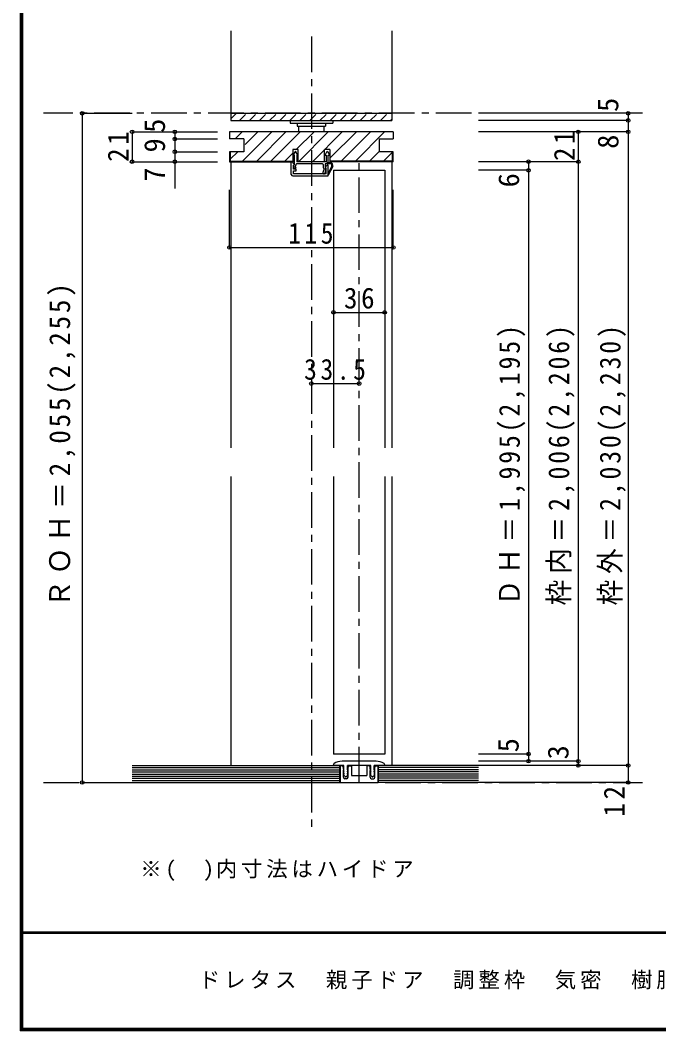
# Model space of a CAD drawing. Units: millimetres at full size, sheet at 1:5. Extents: x -973 to 977, y -718 to 696.
# Drawn here: x -973 to -525, y -701 to 9 of the extents above; entities that cross this region are included whole.
import ezdxf
from ezdxf.enums import TextEntityAlignment as Align

# ---------------------------------------------------------------- set-up
doc = ezdxf.new("R2010")
doc.units = ezdxf.units.MM
doc.header["$LTSCALE"] = 5
doc.header["$PDMODE"] = 32
doc.header["$PDSIZE"] = 2.5
doc.linetypes.add('CHAIN1', pattern=[8, 5, -1, 1, -1])
doc.linetypes.add('DASHED1', pattern=[1.8, 1.2, -0.6])
for name, color, linetype in [('0-0_補助線', 7, 'Continuous'), ('0-1_通り芯', 4, 'CHAIN1'), ('0-3_仕上げ', 7, 'Continuous'), ('0-4_枠', 3, 'Continuous'), ('0-6_扉', 6, 'Continuous'), ('0-7_金物', 7, 'Continuous'), ('0-8_戸当', 7, 'Continuous'), ('0-A_文字', 3, 'Continuous'), ('0-B_寸法', 7, 'Continuous'), ('0-C_ハッチ', 4, 'Continuous'), ('F-1_枠', 6, 'Continuous'), ('F-A_文字', 7, 'Continuous')]:
    doc.layers.add(name, color=color, linetype=linetype)
doc.styles.add('ＭＳ ゴシック', font='')
doc.styles.get('ＭＳ ゴシック').set_extended_font_data('MS Gothic')

msp = doc.modelspace()

# ---------------------------------------------------------------- linework, layer by layer
at = {"layer": '0-0_補助線', "color": 4}
for p, q in [((-894.783, -69.5), (-894.783, -90.5)), ((-864.783, -83.5), (-864.783, -109.271)), ((-826.372, -150.773), (-826.372, -110.324)), ((-711.372, -150.773), (-711.372, -110.324)), ((-826.372, -150.773), (-711.372, -150.773))]:
    msp.add_line(p, q, dxfattribs=at)
at = {"layer": '0-0_補助線'}
for p in [(-894.783, -69.5), (-864.783, -83.5), (-894.783, -90.5), (-864.783, -90.5), (-826.372, -150.773), (-711.372, -150.773)]:
    msp.add_point(p, dxfattribs=at)
at = {"layer": '0-1_通り芯'}
for p, q in [((-768.872, -2.5), (-768.872, -558.742)), ((-536.426, -56.5), (-957.002, -56.5)), ((-735.372, -526.5), (-735.372, -90.5)), ((-957.002, -526.5), (-536.426, -526.5))]:
    msp.add_line(p, q, dxfattribs=at)
at = {"layer": '0-3_仕上げ'}
for p, q in [((-825.372, 1.5), (-825.372, -61.5)), ((-712.372, 1.5), (-712.372, -61.5)), ((-825.372, -56.5), (-712.372, -56.5)), ((-825.372, -61.5), (-712.372, -61.5)), ((-894.783, -516), (-748.872, -516)), ((-894.783, -517.5), (-748.872, -517.5)), ((-651.426, -516), (-721.872, -516)), ((-651.426, -517.5), (-721.872, -517.5)), ((-894.783, -519), (-748.872, -519)), ((-894.783, -520.5), (-748.872, -520.5)), ((-894.783, -522), (-748.872, -522)), ((-894.783, -523.5), (-748.872, -523.5)), ((-894.783, -525), (-748.872, -525)), ((-651.426, -519), (-721.872, -519)), ((-651.426, -520.5), (-721.872, -520.5)), ((-651.426, -522), (-721.872, -522)), ((-651.426, -523.5), (-721.872, -523.5)), ((-651.426, -525), (-721.872, -525))]:
    msp.add_line(p, q, dxfattribs=at)
at = {"layer": '0-3_仕上げ', "color": 2}
for p, q in [((-894.783, -514.5), (-748.872, -514.5)), ((-748.872, -514.5), (-748.872, -526.5)), ((-894.783, -526.5), (-748.872, -526.5)), ((-651.426, -526.5), (-721.872, -526.5))]:
    msp.add_line(p, q, dxfattribs=at)
msp.add_lwpolyline([(-651.426, -514.5), (-721.872, -514.5), (-721.872, -526.5)], dxfattribs=at)
at = {"layer": '0-4_枠'}
for p, q in [((-826.372, -69.5), (-826.372, -74.5)), ((-711.372, -69.5), (-826.372, -69.5)), ((-711.372, -69.5), (-711.372, -74.5)), ((-816.372, -74.5), (-826.372, -74.5)), ((-816.372, -74.5), (-816.372, -83.5)), ((-721.371, -74.5), (-721.371, -83.5)), ((-721.371, -74.5), (-711.372, -74.5)), ((-816.372, -83.5), (-826.372, -83.5)), ((-826.372, -83.5), (-826.372, -90.5)), ((-755.851, -82), (-759.551, -82)), ((-759.551, -90.5), (-759.551, -82)), ((-755.851, -82), (-755.851, -90.5)), ((-711.372, -83.5), (-721.371, -83.5)), ((-711.872, -90), (-711.872, -83.5)), ((-711.372, -90.5), (-711.372, -83.5)), ((-826.372, -90.5), (-781.851, -90.5)), ((-759.551, -90.5), (-778.151, -90.5)), ((-711.872, -90), (-755.851, -90)), ((-711.372, -90.5), (-755.851, -90.5))]:
    msp.add_line(p, q, dxfattribs=at)
at = {"layer": '0-4_枠', "color": 4}
for p, q in [((-825.372, -90.5), (-825.372, -291.5)), ((-712.372, -90.5), (-712.372, -291.5)), ((-825.372, -311.5), (-825.372, -514.5)), ((-712.372, -311.5), (-712.372, -514.5))]:
    msp.add_line(p, q, dxfattribs=at)
at = {"layer": '0-4_枠'}
for points in [[(-825.872, -83.5), (-825.872, -90), (-781.851, -90)], [(-778.151, -90.5), (-778.151, -82), (-781.851, -82), (-781.851, -90.5)]]:
    msp.add_lwpolyline(points, dxfattribs=at)
at = {"layer": '0-6_扉'}
for p, q in [((-753.372, -96.5), (-753.372, -291.5)), ((-753.372, -96.5), (-717.372, -96.5)), ((-717.372, -96.5), (-717.372, -291.5)), ((-753.372, -311.5), (-753.372, -506.5)), ((-717.372, -311.5), (-717.372, -506.5)), ((-717.372, -506.5), (-753.372, -506.5))]:
    msp.add_line(p, q, dxfattribs=at)
at = {"layer": '0-7_金物'}
for p, q in [((-783.872, -61.5), (-753.872, -61.5)), ((-783.872, -61.5), (-783.872, -63.5)), ((-783.872, -63.5), (-753.872, -63.5)), ((-778.872, -63.5), (-778.872, -65.5)), ((-758.872, -63.5), (-758.872, -65.5)), ((-753.872, -61.5), (-753.872, -63.5)), ((-778.872, -65.5), (-758.872, -65.5)), ((-777.872, -65.5), (-777.872, -69.5)), ((-759.872, -69.5), (-759.872, -65.5)), ((-753.372, -514.5), (-753.372, -514.017)), ((-746.022, -514.5), (-753.372, -514.5)), ((-748.872, -526.5), (-748.872, -514.8)), ((-747.422, -514.8), (-748.872, -514.8)), ((-748.772, -514.8), (-748.772, -526.5)), ((-723.372, -511.5), (-747.372, -511.5)), ((-746.422, -517.05), (-746.422, -515.8)), ((-746.422, -517.05), (-746.214, -517.396)), ((-746.422, -518.05), (-746.214, -517.704)), ((-746.422, -522.8), (-746.422, -518.05)), ((-746.022, -517.5), (-746.229, -517.846)), ((-746.022, -517.5), (-746.022, -514.5)), ((-743.522, -517.5), (-743.522, -514.5)), ((-727.222, -514.5), (-743.522, -514.5)), ((-743.522, -517.5), (-743.314, -517.846)), ((-743.122, -517.05), (-743.329, -517.396)), ((-743.122, -518.05), (-743.329, -517.704)), ((-743.122, -517.05), (-743.122, -515.8)), ((-743.122, -522.8), (-743.122, -518.05)), ((-742.122, -514.8), (-740.772, -514.8)), ((-740.772, -514.8), (-740.772, -521.5)), ((-728.622, -514.8), (-729.972, -514.8)), ((-729.972, -514.8), (-729.972, -521.5)), ((-727.622, -517.05), (-727.622, -515.8)), ((-727.622, -517.05), (-727.414, -517.396)), ((-727.622, -518.05), (-727.414, -517.704)), ((-727.622, -522.8), (-727.622, -518.05)), ((-727.222, -517.5), (-727.429, -517.846)), ((-727.222, -517.5), (-727.222, -514.5)), ((-724.722, -517.5), (-724.722, -514.5)), ((-717.372, -514.5), (-724.722, -514.5)), ((-724.722, -517.5), (-724.514, -517.846)), ((-724.322, -517.05), (-724.529, -517.396)), ((-724.322, -518.05), (-724.529, -517.704)), ((-724.322, -517.05), (-724.322, -515.8)), ((-724.322, -522.8), (-724.322, -518.05)), ((-723.322, -514.8), (-721.872, -514.8)), ((-721.972, -514.8), (-721.972, -526.5)), ((-717.372, -514.5), (-717.372, -514.017)), ((-746.022, -519), (-746.229, -519.346)), ((-746.022, -520), (-746.229, -519.654)), ((-746.022, -520.5), (-746.229, -520.846)), ((-745.138, -522.34), (-746.192, -521.204)), ((-746.022, -520), (-746.022, -520.5)), ((-744.122, -523.8), (-745.422, -523.8)), ((-744.405, -522.34), (-743.352, -521.204)), ((-743.522, -518.5), (-743.314, -518.154)), ((-743.522, -519), (-743.522, -518.5)), ((-743.522, -519), (-743.314, -519.346)), ((-743.522, -520), (-743.314, -519.654)), ((-743.522, -520.5), (-743.522, -520)), ((-743.522, -520.5), (-743.314, -520.846)), ((-740.772, -521.5), (-735.872, -521.5)), ((-735.372, -522), (-735.872, -521.5)), ((-735.372, -522), (-734.872, -521.5)), ((-734.872, -521.5), (-729.972, -521.5)), ((-727.222, -518.5), (-727.429, -518.154)), ((-727.222, -519), (-727.429, -519.346)), ((-727.222, -520), (-727.429, -519.654)), ((-727.222, -520.5), (-727.429, -520.846)), ((-726.338, -522.34), (-727.392, -521.204)), ((-727.222, -519), (-727.222, -518.5)), ((-727.222, -520.5), (-727.222, -520)), ((-726.622, -523.8), (-725.322, -523.8)), ((-725.605, -522.34), (-724.552, -521.204)), ((-724.722, -519), (-724.514, -519.346)), ((-724.722, -520), (-724.514, -519.654)), ((-724.722, -520), (-724.722, -520.5)), ((-724.722, -520.5), (-724.514, -520.846))]:
    msp.add_line(p, q, dxfattribs=at)
for points in [[(-748.872, -526.5), (-721.872, -526.5), (-721.872, -514.8)], [(-746.022, -519), (-746.022, -518.5), (-746.229, -518.154)], [(-724.722, -519), (-724.722, -518.5), (-724.514, -518.154)]]:
    msp.add_lwpolyline(points, dxfattribs=at)
for centre, radius, start, end in [((-752.372, -514.017), 1, 123.74899, 180), ((-747.372, -521.5), 10, 90, 123.74899), ((-747.422, -515.8), 1, 0, 90), ((-745.972, -518), 0.3, 149.05365, 210.94635), ((-746.472, -517.55), 0.3, 329.05368, 30.94635), ((-743.072, -517.55), 0.3, 149.05365, 210.94632), ((-743.572, -518), 0.3, 329.05366, 30.94633), ((-742.122, -515.8), 1, 90, 180), ((-728.622, -515.8), 1, 0, 90), ((-727.172, -518), 0.3, 149.05368, 210.94635), ((-727.672, -517.55), 0.3, 329.05368, 30.94635), ((-724.272, -517.55), 0.3, 149.05365, 210.94632), ((-724.772, -518), 0.3, 329.05365, 30.94635), ((-723.322, -515.8), 1, 90, 180), ((-723.372, -521.5), 10, 56.25101, 90), ((-718.372, -514.017), 1, 0, 56.25101), ((-745.422, -522.8), 1, 180, 270), ((-745.972, -519.5), 0.3, 149.05365, 210.94635), ((-745.972, -521), 0.3, 149.05362, 222.83826), ((-744.772, -522), 0.5, 222.83826, 317.16173), ((-744.122, -522.8), 1, 270, 0), ((-743.572, -521), 0.3, 317.16173, 30.9463), ((-743.572, -519.5), 0.3, 329.05366, 30.94633), ((-726.622, -522.8), 1, 180, 270), ((-727.172, -519.5), 0.3, 149.05368, 210.94635), ((-727.172, -521), 0.3, 149.05368, 222.83826), ((-725.972, -522), 0.5, 222.83826, 317.16174), ((-725.322, -522.8), 1, 270, 0), ((-724.772, -521), 0.3, 317.16174, 30.94638), ((-724.772, -519.5), 0.3, 329.05365, 30.94635)]:
    msp.add_arc(centre, radius, start, end, dxfattribs=at)
at = {"layer": '0-8_戸当'}
for p, q in [((-759.251, -86), (-757.751, -83)), ((-757.751, -83), (-755.851, -86)), ((-783.001, -99.5), (-783.001, -90.8)), ((-782.476, -90.602), (-781.026, -92.502)), ((-780.701, -86), (-781.851, -86)), ((-780.701, -90.5), (-780.701, -86)), ((-761.001, -92), (-779.251, -92)), ((-758.501, -90.5), (-779.201, -90.5)), ((-759.251, -86), (-758.501, -86)), ((-759.101, -92), (-759.101, -94.337)), ((-758.001, -92), (-759.101, -92)), ((-758.501, -86), (-758.501, -90.5)), ((-758.001, -91.2), (-758.001, -92)), ((-757.001, -91.2), (-758.001, -91.2)), ((-755.501, -91.9), (-758.001, -91.9)), ((-757.001, -91.2), (-757.001, -86)), ((-757.001, -86), (-755.851, -86)), ((-755.501, -91.2), (-757.001, -91.2)), ((-781.251, -93), (-781.501, -93)), ((-758.501, -99), (-781.501, -99)), ((-781.488, -93.387), (-781.015, -95.105)), ((-781.201, -93), (-780.951, -93)), ((-780.199, -93.834), (-779.887, -94.695)), ((-779.751, -92.5), (-779.751, -93)), ((-759.951, -95.469), (-760.769, -98.092)), ((-760.501, -92.5), (-760.501, -94.46)), ((-758.655, -96.017), (-759.433, -98.509)), ((-757.701, -93), (-758.953, -94.203)), ((-758.55, -95), (-758.501, -95)), ((-758.501, -99), (-758.501, -95)), ((-757.001, -93), (-757.701, -93)), ((-757.001, -100), (-757.001, -93)), ((-754.517, -93.491), (-757.001, -98.44)), ((-753.891, -93.805), (-757.001, -100)), ((-782.001, -100.5), (-757.501, -100.5))]:
    msp.add_line(p, q, dxfattribs=at)
for points in [[(-778.451, -86), (-779.951, -83), (-781.851, -86)], [(-780.701, -90.5), (-780.951, -90.5), (-780.951, -93)], [(-778.451, -86), (-779.201, -86), (-779.201, -90.5)], [(-781.501, -99), (-781.501, -96.9), (-779.501, -96.9), (-779.501, -95.7), (-781.501, -95.7), (-781.501, -93)]]:
    msp.add_lwpolyline(points, dxfattribs=at)
for centre, radius, start, end in [((-782.701, -90.8), 0.3, 41.34778, 180), ((-779.251, -92.5), 0.5, 90, 180), ((-761.001, -92.5), 0.5, 0, 90), ((-755.501, -93), 1.8, 333.42485, 90), ((-755.501, -93), 1.1, 333.42485, 90), ((-781.201, -93.3), 0.3, 90, 196.79003), ((-781.251, -92.7), 0.3, 270, 41.34778), ((-780.451, -94.9), 0.6, 196.79003, 270), ((-780.451, -94.9), 0.6, 270, 23.33765), ((-780.751, -93), 1, 303.47738, 0), ((-760.101, -98.3), 0.7, 162.67017, 342.67017), ((-759.301, -94.46), 1.2, 180, 237.21126), ((-758.301, -94.337), 0.8, 180, 221.40962), ((-758.55, -94.5), 0.5, 143.61521, 270), ((-759.801, -95.66), 1.2, 342.67017, 41.40962), ((-782.001, -99.5), 1, 180, 270), ((-757.501, -100), 0.5, 270, 0)]:
    msp.add_arc(centre, radius, start, end, dxfattribs=at)
at = {"layer": '0-B_寸法', "color": 4}
for p, q in [((-929.783, -56.5), (-894.783, -56.5)), ((-929.783, -56.5), (-929.783, -526.5)), ((-546.426, -56.5), (-651.426, -56.5)), ((-546.426, -56.5), (-546.426, -526.5)), ((-546.426, -61.5), (-651.426, -61.5)), ((-894.783, -69.5), (-834.783, -69.5)), ((-864.783, -69.5), (-864.783, -83.5)), ((-546.426, -69.5), (-651.426, -69.5)), ((-581.426, -69.5), (-581.426, -514.5)), ((-864.783, -74.5), (-834.783, -74.5)), ((-864.783, -83.5), (-834.783, -83.5)), ((-894.783, -90.5), (-834.783, -90.5)), ((-581.426, -90.5), (-651.426, -90.5)), ((-616.426, -90.5), (-616.426, -511.5)), ((-616.426, -96.5), (-651.426, -96.5)), ((-753.372, -196.311), (-717.372, -196.311)), ((-768.872, -246.311), (-735.372, -246.311)), ((-616.426, -506.5), (-651.426, -506.5)), ((-581.426, -511.5), (-651.426, -511.5)), ((-546.426, -514.5), (-651.426, -514.5)), ((-929.783, -526.5), (-894.783, -526.5)), ((-546.426, -526.5), (-651.426, -526.5))]:
    msp.add_line(p, q, dxfattribs=at)
at = {"layer": '0-B_寸法'}
for p in [(-929.783, -56.5), (-546.426, -56.5), (-546.426, -61.5), (-894.783, -69.5), (-864.783, -69.5), (-581.426, -69.5), (-546.426, -69.5), (-864.783, -74.5), (-864.783, -83.5), (-894.783, -90.5), (-864.783, -90.5), (-616.426, -90.5), (-581.426, -90.5), (-616.426, -96.5), (-753.372, -196.311), (-717.372, -196.311), (-768.872, -246.311), (-735.372, -246.311), (-616.426, -506.5), (-616.426, -511.5), (-581.426, -511.5), (-581.426, -514.5), (-546.426, -514.5), (-929.783, -526.5), (-546.426, -526.5)]:
    msp.add_point(p, dxfattribs=at)
at = {"layer": '0-C_ハッチ', "linetype": 'DASHED1'}
for p, q in [((-825.372, -60.394), (-821.477, -56.5)), ((-819.406, -61.5), (-814.406, -56.5)), ((-812.335, -61.5), (-807.335, -56.5)), ((-805.264, -61.5), (-800.264, -56.5)), ((-798.193, -61.5), (-793.193, -56.5)), ((-791.122, -61.5), (-786.122, -56.5)), ((-784.051, -61.5), (-779.051, -56.5)), ((-776.98, -61.5), (-771.98, -56.5)), ((-769.909, -61.5), (-764.909, -56.5)), ((-762.837, -61.5), (-757.837, -56.5)), ((-755.766, -61.5), (-750.766, -56.5)), ((-748.695, -61.5), (-743.695, -56.5)), ((-741.624, -61.5), (-736.624, -56.5)), ((-734.553, -61.5), (-729.553, -56.5)), ((-727.482, -61.5), (-722.482, -56.5)), ((-720.411, -61.5), (-715.411, -56.5)), ((-713.34, -61.5), (-712.372, -60.532))]:
    msp.add_line(p, q, dxfattribs=at)
at = {"layer": '0-C_ハッチ'}
for p, q in [((-822.458, -74.5), (-817.458, -69.5)), ((-817.159, -90), (-796.659, -69.5)), ((-815.372, -78.313), (-806.558, -69.5)), ((-807.259, -90), (-786.759, -69.5)), ((-797.36, -90), (-776.86, -69.5)), ((-779.46, -82), (-766.96, -69.5)), ((-777.561, -90), (-757.061, -69.5)), ((-767.661, -90), (-747.161, -69.5)), ((-755.851, -88.089), (-737.262, -69.5)), ((-747.862, -90), (-727.362, -69.5)), ((-737.963, -90), (-717.463, -69.5)), ((-825.872, -88.814), (-820.558, -83.5)), ((-787.46, -90), (-781.851, -84.391)), ((-728.063, -90), (-721.563, -83.5)), ((-718.164, -90), (-711.872, -83.708))]:
    msp.add_line(p, q, dxfattribs=at)
at = {"layer": 'F-1_枠'}
for p, q in [((-973.347, 695.833), (-973.347, -700.833)), ((-972.514, 695.833), (-972.514, -700.833)), ((-971.68, 695.833), (-971.68, -700.833)), ((976.653, -631.667), (-973.347, -631.667)), ((976.653, -632.5), (-973.347, -632.5)), ((976.653, -699.167), (-973.347, -699.167)), ((976.653, -700), (-973.347, -700)), ((976.653, -700.833), (-973.347, -700.833))]:
    msp.add_line(p, q, dxfattribs=at)

# ---------------------------------------------------------------- texts
at = {"layer": '0-0_補助線', "style": 'ＭＳ ゴシック'}
msp.add_text('7', height=14.66, rotation=90, dxfattribs=at).set_placement((-867.283, -104.552), align=Align.BOTTOM_LEFT)
at = {"layer": '0-0_補助線', "insert": (-897.283, -90.625), "char_height": 14.66, "attachment_point": 7, "rotation": 90, "style": 'ＭＳ ゴシック'}
msp.add_mtext('\\T1.27;\\W0.95;21', dxfattribs=at)
at = {"layer": '0-0_補助線', "insert": (-785.122, -148.273), "char_height": 14.66, "attachment_point": 7, "style": 'ＭＳ ゴシック'}
msp.add_mtext('\\T1.27;\\W0.9;115', dxfattribs=at)
at = {"layer": '0-A_文字', "color": 7, "insert": (-889.048, -595.535), "char_height": 11, "attachment_point": 7, "style": 'ＭＳ ゴシック'}
msp.add_mtext('\\T1.18;※(\u3000)内寸法はハイドア', dxfattribs=at)
at = {"layer": '0-B_寸法', "style": 'ＭＳ ゴシック'}
for s, p in [('5', (-548.926, -55.542)), ('5', (-867.283, -70.204)), ('9', (-867.283, -84)), ('8', (-548.853, -81.419)), ('6', (-618.594, -108.527)), ('5', (-618.926, -505.25)), ('3', (-583.926, -510.25))]:
    msp.add_text(s, height=14.66, rotation=90, dxfattribs=at).set_placement(p, align=Align.BOTTOM_LEFT)
at = {"layer": '0-B_寸法', "char_height": 14.66, "attachment_point": 7, "rotation": 90, "style": 'ＭＳ ゴシック'}
for s, insert in [('\\T1.27;\\W0.95;21', (-583.926, -90.044)), ('\\T1.21;\\W0.95;ＲＯＨ＝2,055(2,255)', (-934.424, -403.375)), ('\\T1.23;\\W0.9;ＤＨ＝1,995(2,195)', (-618.606, -402.125)), ('\\T1.23;\\W0.9;枠内＝2,006(2,206)', (-583.926, -402.125)), ('\\T1.23;\\W0.9;枠外＝2,030(2,230)', (-547.912, -402.125)), ('\\T1.27;\\W0.95;12', (-548.926, -550.428))]:
    msp.add_mtext(s, dxfattribs=dict(at, insert=insert))
at = {"layer": '0-B_寸法', "char_height": 14.66, "attachment_point": 7, "style": 'ＭＳ ゴシック'}
for s, insert in [('\\T1.27;\\W0.95;36', (-745.997, -193.811)), ('\\T1.28;\\W0.9;33.5', (-773.997, -243.811))]:
    msp.add_mtext(s, dxfattribs=dict(at, insert=insert))
at = {"layer": 'F-A_文字', "insert": (-847.938, -673.333), "char_height": 11, "attachment_point": 7, "style": 'ＭＳ ゴシック'}
msp.add_mtext('\\T1.19;ドレタス\u3000親子ドア\u3000調整枠\u3000気密\u3000樹脂下枠\u3000枠外W1,189', dxfattribs=at)

doc.saveas('drawing.dxf')
